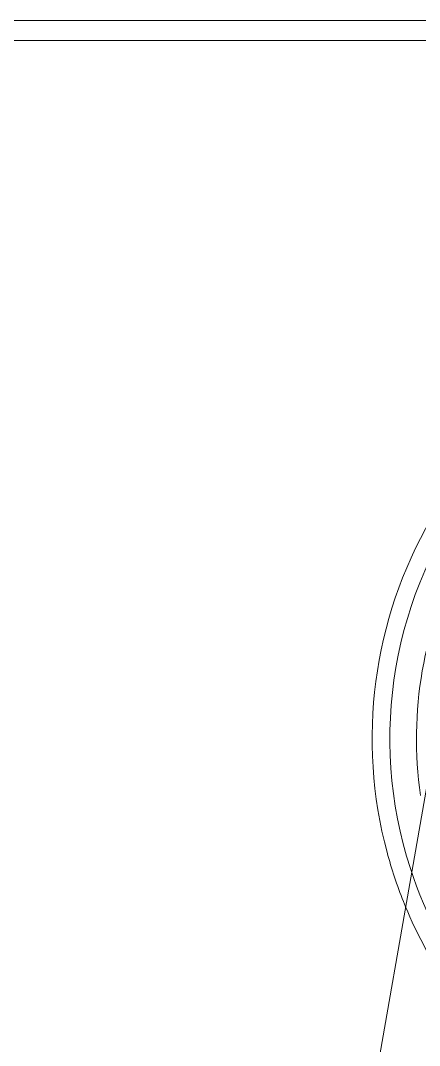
# Model space of a CAD drawing. Header units: metres. Extents: x -0.9 to 62, y -37.3 to 60.
# Drawn here: x 24.581 to 24.6125, y 0.5958 to 0.6766 of the extents above; entities that cross this region are included whole.
import ezdxf

# ---------------------------------------------------------------- set-up
doc = ezdxf.new("R2010")
doc.units = ezdxf.units.M
doc.layers.add('P-SANR-FIXT', color=7, linetype='Continuous', lineweight=5)

# ---------------------------------------------------------------- blocks, each defined once
blk = doc.blocks.new('USO_ESG_Cuba lavatório retângular - Uso geral-3263039-DD')
at = {"layer": 'P-SANR-FIXT', "color": 254, "true_color": 0xdfdfdf}
blk.add_line((42.81322406347361, 0.676576923076921), (42.95733120958562, 0.676576923076921), dxfattribs=at)
at = {"layer": 'P-SANR-FIXT'}
for p, q in [((42.81322406347361, 0.676576923076921), (43.15938120958561, 0.676576923076921)), ((42.81322406347361, 0.674999999999997), (43.15938120958561, 0.674999999999997))]:
    blk.add_line(p, q, dxfattribs=at)
blk = doc.blocks.new('USO_ESG_Sifão de Uso Geral - Sifão para lavatório-3607478-DD')
at = {"layer": 'P-SANR-FIXT'}
blk.add_line((42.96093729448958, 0.6441574602753722), (42.95148152393432, 0.589951747940427), dxfattribs=at)
for radius, start, end in [(0.03317195909157594, 142.5866965918627, 197.9811155125688), (0.03107743835357672, 151.9324435467342, 188.2751990298273), (0.03457092903812642, 195.0000000000005, 201.7972354997507)]:
    blk.add_arc((42.98633120958562, 0.6200000000000044), radius, start, end, dxfattribs=at)
at = {"layer": 'P-SANR-FIXT', "color": 253, "true_color": 0xa6a6a6}
for radius, start, end in [(0.0345709290381238, 150.000000000002, 194.9999999999994), (0.03317195909158125, 197.9811155125715, 238.1260995877869), (0.03457092903813005, 201.7972354997527, 224.9999999999997)]:
    blk.add_arc((42.98633120958562, 0.6200000000000044), radius, start, end, dxfattribs=at)

msp = doc.modelspace()

# ---------------------------------------------------------------- block references
at = {"layer": 'P-SANR-FIXT', "color": 253, "true_color": 0xa6a6a6}
msp.add_blockref('USO_ESG_Cuba lavatório retângular - Uso geral-3263039-DD', (-18.34301804267776, 0), dxfattribs=at)
at = {"layer": 'P-SANR-FIXT'}
msp.add_blockref('USO_ESG_Sifão de Uso Geral - Sifão para lavatório-3607478-DD', (-18.34301804267776, 0), dxfattribs=at)

doc.saveas('drawing.dxf')
